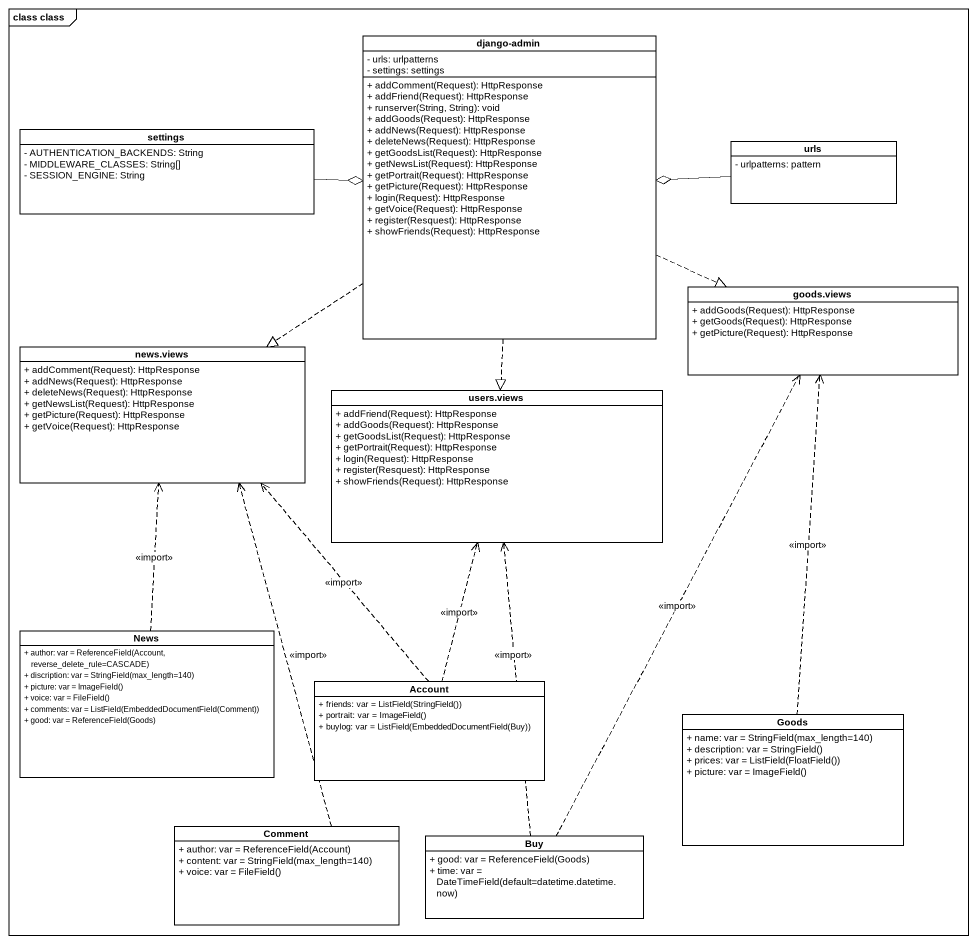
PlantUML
@startuml
mainframe class class
hide circle
hide empty members
skinparam classAttributeIconSize 0
class "django-admin" as django_admin #FFFFFF {
  - urls: urlpatterns
  - settings: settings
  + addComment(Request): HttpResponse
  + addFriend(Request): HttpResponse
  + runserver(String, String): void
  + addGoods(Request): HttpResponse
  + addNews(Request): HttpResponse
  + deleteNews(Request): HttpResponse
  + getGoodsList(Request): HttpResponse
  + getNewsList(Request): HttpResponse
  + getPortrait(Request): HttpResponse
  + getPicture(Request): HttpResponse
  + login(Request): HttpResponse
  + getVoice(Request): HttpResponse
  + register(Resquest): HttpResponse
  + showFriends(Request): HttpResponse
}
class settings #FFFFFF {
  - AUTHENTICATION_BACKENDS: String
  - MIDDLEWARE_CLASSES: String[]
  - SESSION_ENGINE: String
}
class urls #FFFFFF {
  - urlpatterns: pattern
}
class "goods.views" as goods_views #FFFFFF {
  + addGoods(Request): HttpResponse
  + getGoods(Request): HttpResponse
  + getPicture(Request): HttpResponse
}
class "news.views" as news_views #FFFFFF {
  + addComment(Request): HttpResponse
  + addNews(Request): HttpResponse
  + deleteNews(Request): HttpResponse
  + getNewsList(Request): HttpResponse
  + getPicture(Request): HttpResponse
  + getVoice(Request): HttpResponse
}
class "users.views" as users_views #FFFFFF {
  + addFriend(Request): HttpResponse
  + addGoods(Request): HttpResponse
  + getGoodsList(Request): HttpResponse
  + getPortrait(Request): HttpResponse
  + login(Request): HttpResponse
  + register(Resquest): HttpResponse
  + showFriends(Request): HttpResponse
}
class News #FFFFFF {
  {field} + author: var = ReferenceField(Account, reverse_delete_rule=CASCADE)
  {field} + discription: var = StringField(max_length=140)
  {field} + picture: var = ImageField()
  {field} + voice: var = FileField()
  {field} + comments: var = ListField(EmbeddedDocumentField(Comment))
  {field} + good: var = ReferenceField(Goods)
}
class Account #FFFFFF {
  {field} + friends: var = ListField(StringField())
  {field} + portrait: var = ImageField()
  {field} + buylog: var = ListField(EmbeddedDocumentField(Buy))
}
class Goods #FFFFFF {
  {field} + name: var = StringField(max_length=140)
  {field} + description: var = StringField()
  {field} + prices: var = ListField(FloatField())
  {field} + picture: var = ImageField()
}
class Comment #FFFFFF {
  {field} + author: var = ReferenceField(Account)
  {field} + content: var = StringField(max_length=140)
  {field} + voice: var = FileField()
}
class Buy #FFFFFF {
  {field} + good: var = ReferenceField(Goods)
  {field} + time: var = DateTimeField(default=datetime.datetime.now)
}
django_admin .right.|> goods_views
django_admin ..|> news_views
django_admin ..|> users_views
settings -right-o django_admin
urls -left-o django_admin
News .up.> news_views : <<import>>
Account .up.> news_views : <<import>>
Account .up.> users_views : <<import>>
Goods .up.> goods_views : <<import>>
Comment .up.> news_views : <<import>>
Buy .up.> goods_views : <<import>>
Buy .up.> users_views : <<import>>
@enduml
